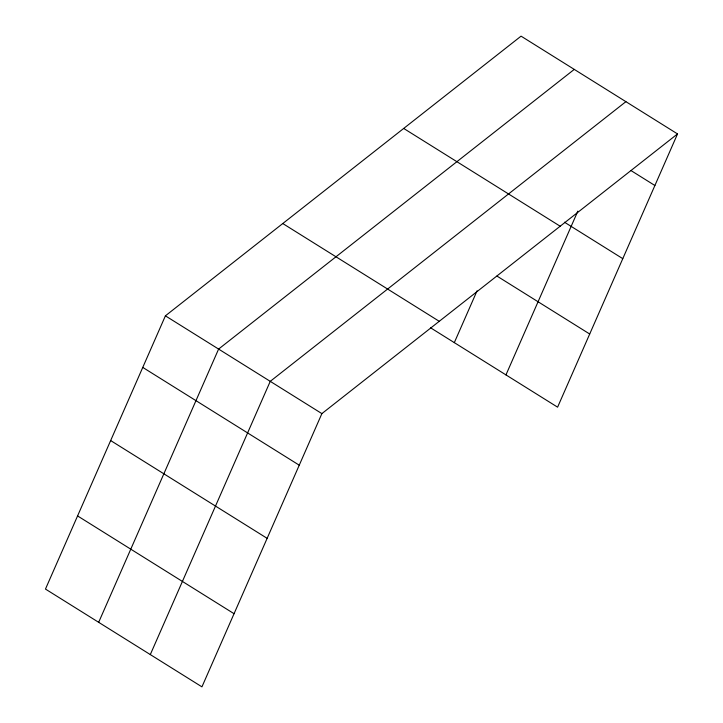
<?xml version="1.0" encoding="UTF-8"?>
<svg xmlns="http://www.w3.org/2000/svg" width="723" height="723" viewBox="0 0 723 723"><rect width="100%" height="100%" fill="white"/><g stroke="black" fill="none" stroke-linecap="round" stroke-linejoin="round"><path stroke-width="1.08" d="M165.404 315.834L45.468 589.073L201.943 686.85L321.889 413.61L677.532 133.927L521.057 36.15L165.404 315.834L321.889 413.61M98.671 622.313L218.608 349.073L574.261 69.399M150.303 654.586L270.248 381.346L625.901 101.663M454.315 342.63L477.063 290.818M505.955 374.903L577.84 211.143M677.532 133.927L557.596 407.166L430.565 327.79M630.989 170.565L654.893 185.504M564.455 222.205L622.783 258.653M403.696 128.441L560.171 226.227M496.945 276.059L589.706 334.017M282.774 223.534L439.25 321.319M142.765 367.411L299.25 465.187M110.655 440.56L267.139 538.337M77.578 515.924L234.053 613.7"/></g></svg>
